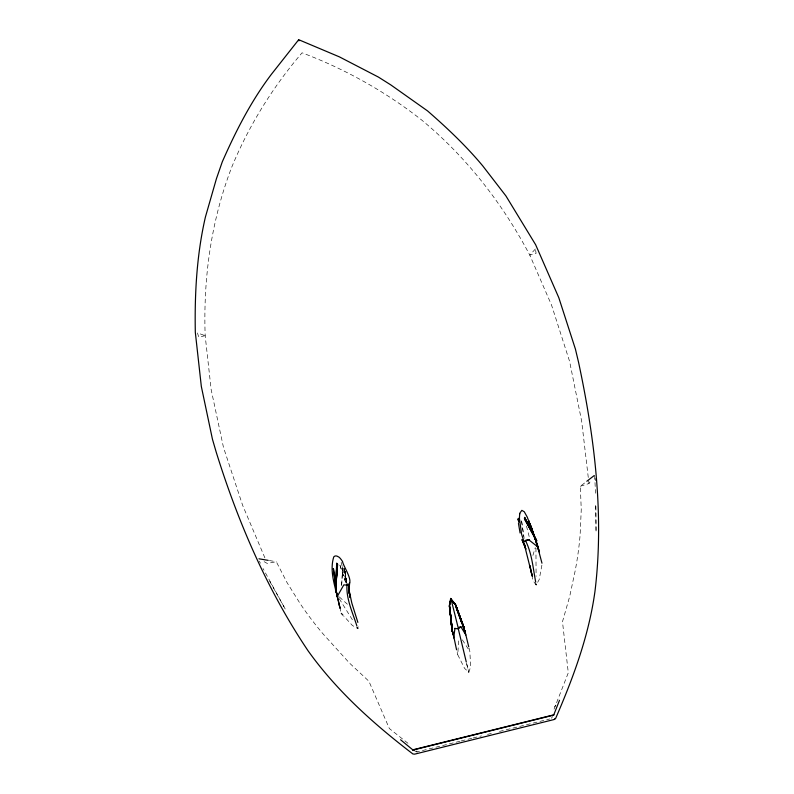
<?xml version="1.0" encoding="UTF-8"?>
<svg xmlns="http://www.w3.org/2000/svg" width="794" height="794" viewBox="0 0 794 794"><rect width="100%" height="100%" fill="white"/><g stroke="black" fill="none" stroke-linecap="round" stroke-linejoin="round"><path stroke-width="0.6" stroke-dasharray="3.97 2.98" d="M358.054 626.565L357.955 628.679L352.377 625.464L343.683 615.975M469.026 648.033L469.849 651.447L470.644 666.841L468.837 672.28L464.569 668.35L457.781 654.812L458.634 639.567M341.609 585.803L342.79 566.37M341.678 584.602L342.79 566.479M541.905 565.12L539.186 579.6L536.139 585.029L533.042 580.603L532.317 577.208M554.043 709.211L568.296 672.796L562.48 621.712L569.685 596.502L575.084 571.204A1034.87 544.446 -13.6 0 0 580.136 534.561L581.248 509.708L580.345 486.256L585.893 481.978M532.903 555.403L535.255 547.691M580.345 486.256L588.979 483.546L590.944 480.549M551.413 718.242L552.564 716.545M554.51 706.908L555.939 705.022M459.974 741.239L418.071 751.64L416.185 751.045M461.165 740.941L471.944 738.271M473.135 737.973L481.521 735.889M487.506 734.41L493.491 732.922M499.476 731.433L549.756 718.957M407.967 743.293L389.338 728.515L368.912 681.232L349.39 662.98L322.969 633.791A1034.87 544.446 -13.6 0 1 300.4 604.006L287.12 582.727L276.302 561.725L267.231 563.422L262.06 560.524M269.364 560.554L276.302 561.725M414.607 750.796L417.316 752.236M339.306 596.929L348.764 605.455M462.356 639.835L469.849 651.447M339.227 598.706L353.429 621.444M356.665 626.615L357.955 628.679L356.804 625.682M269.712 581.297L285.354 609.256L263.022 568.474M259.43 561.13L260.343 563.194M264.898 557.874L242.646 505.341L223.461 447.34L211.164 389.646L205.17 335.693C203.175 278.357 211.115 220.653 231.828 166.948C249.008 125.383 272.838 86.953 302.067 52.811C345.023 69.018 385.348 91.499 421.475 119.864C466.495 156.974 502.632 203.641 529.787 255.112L551.562 305.144L569.606 361.409L581.665 421.177L588.979 483.546M345.777 582.508L339.504 563.939L345.529 582.071M466.376 662.891L468.837 672.28L466.515 662.98M340.199 609.097L340.755 611.241M341.152 562.291L346.313 582.379M526.472 526.005L529.568 538.124M457.175 652.291L457.781 654.812M343.901 568.335L346.65 582.756L344.894 571.68M343.991 568.216L346.69 582.846M344.13 568.395L346.611 582.31L344.993 571.66M344.745 571.372L346.611 582.31M344.824 571.283L346.938 584.205M344.953 571.472L346.779 583.124M535.672 581.863L536.139 585.029L536.129 582.558M524.149 538.431L521.38 519.534L523.772 536.506M345.132 571.214L346.77 582.776M595.113 478.286L595.44 480.747M345.281 571.432L346.7 582.131M594.676 475.606L595.5 493.253M595.669 505.401L596.056 532.129L595.897 505.222M535.94 547.959L536.089 576.384M535.374 249.018L529.787 255.112L536.099 253.355L535.374 249.018M205.17 335.693L198.758 337.093L197.438 332.914L205.17 335.693"/><path stroke-width="1.19" d="M337.668 564.226L335.544 590.011L336.696 563.204M335.763 587.977L335.663 588.95M335.862 586.141L335.733 588.205L337.46 563.958L335.862 586.141L336.874 563.343L335.743 588.017L337.252 563.73M335.654 589.079L335.624 590.289L335.793 587.5L335.733 588.225M348.913 591.292L349.678 582.667M454.922 628.471L458.446 628.838L461.026 626.744L459.011 627.23M453.702 637.999L454.952 628.253M347.077 583.689C345.698 598.13 352.516 612.154 356.804 625.682M529.926 565.914L532.357 576.444L523.395 540.724M559.502 700.308L553.646 715.136L413.019 750.042L400.583 739.76M555.582 718.54C573.07 678.155 588.553 636.55 594.766 592.761L594.885 592.036C604.353 515.395 594.577 437.315 578.538 362.203L575.422 349.112L558.807 297.7L535.642 244.731L505.917 195.92L482.821 165.986C466.167 145.957 447.151 127.983 427.529 110.892L390.847 84.938L378.41 77.078L339.405 56.87L298.693 39.7L271.449 74.239C251.093 101.076 235.808 131.109 222.28 161.837L216.425 178.719L205.408 217.04C196.704 254.814 194.59 293.671 195.314 332.309L201.329 386.45L212.445 439.221L216.216 452.153C237.972 522.035 267.35 590.329 308.33 651.179L308.767 651.765C337.39 691.524 374.163 724.336 412.89 753.963L414.657 754.151L554.053 719.543M337.142 596.681L343.822 584.87C357.896 586.935 343.266 566.866 342.571 561.576A39.631 6.034 70.4 0 0 339.584 557.686A38.052 5.796 70.4 0 0 338.78 557.021L336.775 556.018L335.098 555.959L333.778 556.842C328.706 572.831 336.696 590.002 339.356 605.872M586.816 481.263L594.21 475.566M412.602 749.883L553.934 714.799M526.412 540.039L529.538 539.712M258.953 558.797L268.203 560.356M413.019 750.042L414.131 750.548M538.203 547.205L528.635 539.692L523.961 541.558L521.598 534.253L519.455 518.551A39.769 4.337 80.7 0 1 519.782 513.807M455.438 604.204L451.349 600.393L450.664 598.398L449.404 606.427L450.883 598.914L455.359 604.174L465.135 631.955L456.213 607.599L461.473 622.298M455.359 604.174L451.349 600.393L458.446 628.838M342.899 615.112L341.321 613.385M524.576 517.311L535.613 538.898L524.516 517.519L534.66 537.091M525.3 540.218C531.911 552.971 532.992 567.918 535.672 581.863M535.374 538.451L536.536 540.714L524.377 518.641L536.665 540.932L535.573 538.828L536.129 539.791M535.533 538.789L524.477 517.748M336.636 594.577L337.936 596.641M461.006 626.962L465.86 634.972L468.708 646.743M455.577 604.651L463.597 626.625L455.687 605.048M463.954 627.538L463.587 626.545L464.282 628.431L455.756 605.296L462.981 624.967M463.805 627.161L464.351 628.699L463.547 626.516M521.936 539.543L525.797 548.743M522.194 540.138L525.916 549.22M455.915 605.872L463.805 627.141M535.325 538.997L528.675 520.675L535.464 539.831M536.158 541.28L541.974 563.204M463.101 626.823L465.542 633.622M536.258 542.084L538.263 547.711L529.935 523.554L535.295 539.493M357.856 622.387L351.861 603.202L348.933 589.654L350.045 597.525L348.487 584.999L349.34 593.962M530.551 526.045L527.236 517.083L524.288 511.783L521.856 510.353L520.01 512.864A38.152 4.159 80.7 0 0 519.782 513.797M536.446 542.907L538.739 549.736L537.25 545.22M535.761 540.704L531.305 527.156L535.087 538.937M536.228 542.471L539.255 551.899L536.357 542.808M532.744 531.444L535.275 539.394M530.898 527.186L531.95 530.63M449.543 606.338L452.173 631.637L449.831 607.38L452.104 631.379L452.034 630.496M518.869 522.035L518.234 519.643L518.839 521.946M518.849 521.598L518.293 519.028L518.899 521.39M466.267 661.948L458.237 628.61M518.373 518.522L518.948 520.864M298.772 40.137L298.941 40.831M339.534 606.021L340.13 608.482L336.001 591.034M518.432 518.313L518.998 520.675M464.947 631.19L465.205 632.252M464.778 630.486L465.86 634.972M456.57 649.79L452.769 631.855M524.794 544.744L525.142 546.203M529.886 565.695L530.65 569.298M531.126 571.561L531.603 573.824M520.09 533.002L518.462 523.405M336.199 588.811L333.391 568.544L336.249 590.428M336.686 592.384L337.351 597.148M336.567 592.86L336.884 595.292M451.389 621.097L449.712 607.946L452.233 628.828L449.285 605.683L450.883 598.914L455.478 604.919L450.684 598.855M451.697 623.489L452.153 627.071M452.52 631.309L452.977 634.972L452.53 631.29M449.493 606.159L452.173 631.637L452.024 630.376M449.612 606.556L451.786 627.756M449.672 606.805L451.955 629.384M451.895 629.037L451.965 629.711M348.626 584.523L349.36 593.912M335.693 588.751L335.624 590.289L335.693 588.751M336.1 591.351L335.971 591.897L336.1 591.351M554.956 718.878L554.291 719.473L554.956 718.878M536.655 540.853L536.158 539.91L536.665 540.932M464.093 627.915L464.331 628.62L464.073 627.865M518.929 521.132L518.333 518.76L518.929 521.152"/></g></svg>
